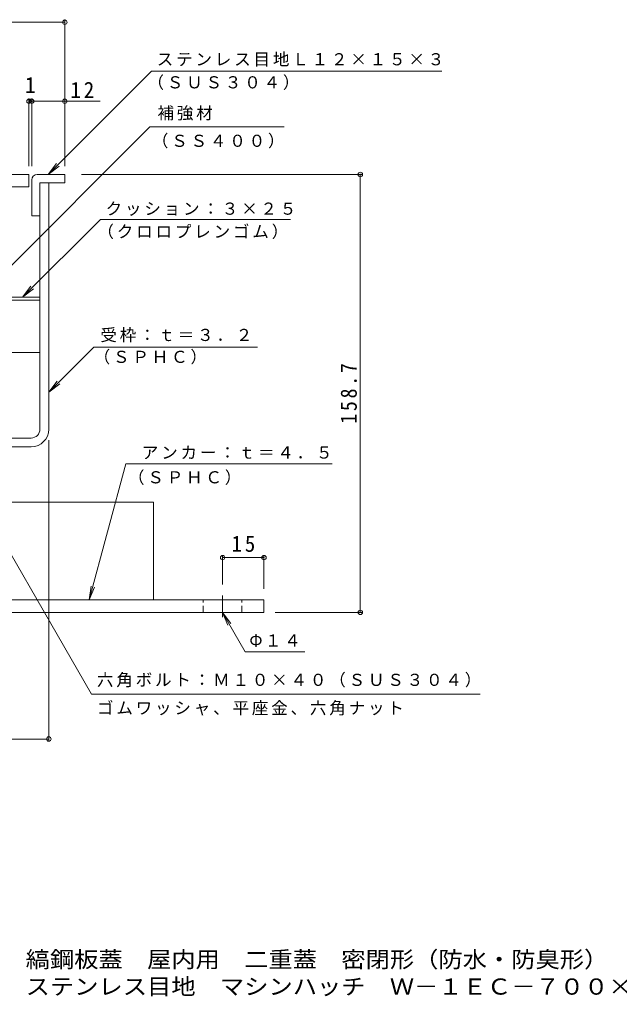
# Model space of a CAD drawing. Units: millimetres on the paper, enlarged 10 times, with parts at other scales. Extents: x -2452 to 2730, y -1962 to 1888.
# Drawn here: x -247 to 840, y -1962 to -192 of the extents above; entities that cross this region are included whole.
import ezdxf
from ezdxf.enums import TextEntityAlignment as Align

# ---------------------------------------------------------------- set-up
doc = ezdxf.new("R2010")
doc.units = ezdxf.units.MM
doc.header["$LTSCALE"] = 10
doc.header["$PDMODE"] = 32
doc.header["$PDSIZE"] = 8
doc.linetypes.add('CHAIN1', pattern=[8, 5, -1, 1, -1])
doc.linetypes.add('DASHED1', pattern=[1.8, 1.2, -0.6])
for name, color, linetype, lineweight in [('D-1', 2, 'Continuous', 9), ('D-2', 3, 'Continuous', 9), ('D-3', 4, 'Continuous', 9), ('D-5', 7, 'Continuous', 9), ('D-6', 6, 'Continuous', 5), ('D-E', 3, 'Continuous', 9), ('D-F', 7, 'Continuous', 9), ('F-5_F-5ﾚｲﾔ', 7, 'Continuous', 9)]:
    doc.layers.add(name, color=color, linetype=linetype, lineweight=lineweight)
doc.styles.add('ＭＳ ゴシック', font='')
doc.styles.get('ＭＳ ゴシック').set_extended_font_data('MS Gothic')

msp = doc.modelspace()

# ---------------------------------------------------------------- linework, layer by layer
at = {"layer": 'D-1'}
for p, q in [((-210.11, -487.73), (-194.11, -487.73)), ((-210.11, -934.24), (-210.11, -487.73)), ((-194.11, -487.73), (-194.11, -934.24)), ((-226.11, -950.24), (-488.1, -950.24)), ((-327.6, -966.24), (-226.11, -966.24))]:
    msp.add_line(p, q, dxfattribs=at)
for radius in [32, 16]:
    msp.add_arc((-226.11, -934.24), radius, 270, 0, dxfattribs=at)
at = {"layer": 'D-2'}
for p, q in [((-230.11, -472.73), (-1995.86, -472.73)), ((-230.11, -472.73), (-230.11, -495.23)), ((-1995.86, -495.23), (-230.11, -495.23))]:
    msp.add_line(p, q, dxfattribs=at)
at = {"layer": 'D-3'}
for p, q in [((-215.11, -472.73), (-165.11, -472.73)), ((-165.11, -472.73), (-165.11, -487.73)), ((-165.11, -487.73), (-210.11, -487.73)), ((-210.11, -487.73), (-210.11, -547.73))]:
    msp.add_line(p, q, dxfattribs=at)
msp.add_lwpolyline([(-225.11, -482.73), (-225.11, -547.73), (-210.11, -547.73)], dxfattribs=at)
msp.add_arc((-215.11, -482.73), 10, 90, 180, dxfattribs=at)
at = {"layer": 'D-5'}
for p, q in [((-7.67, -285.33), (518.17, -285.33)), ((-10.92, -386.49), (-280.11, -655.67)), ((232.64, -386.49), (-10.92, -386.49)), ((-195.07, -472.73), (-175.24, -457.51)), ((-100.69, -554.22), (-241.7, -695.23)), ((-100.69, -554.22), (243.84, -554.22)), ((-241.7, -695.23), (-226.48, -675.39)), ((-241.7, -695.23), (-221.87, -680.01)), ((-112.19, -785.47), (184.15, -785.47)), ((-194.11, -867.38), (-174.27, -852.16)), ((-54.64, -997.24), (-120.69, -1243.74)), ((-54.64, -997.24), (319.39, -997.24)), ((-120.69, -1243.74), (-117.43, -1218.95)), ((-120.69, -1243.74), (-111.13, -1220.64)), ((120.9, -1266.24), (162.01, -1337.45)), ((120.9, -1266.24), (130.47, -1289.33)), ((120.9, -1266.24), (136.12, -1286.07)), ((162.01, -1337.45), (270.06, -1337.45)), ((-116.99, -1414.33), (587.88, -1414.33))]:
    msp.add_line(p, q, dxfattribs=at)
for points in [[(-7.67, -285.33), (-195.07, -472.73), (-179.86, -452.9)], [(-112.19, -785.47), (-194.11, -867.38), (-178.89, -847.54)], [(-116.99, -1414.33), (-352.6, -1006.24), (-337.38, -1026.07)]]:
    msp.add_lwpolyline(points, dxfattribs=at)
at = {"layer": 'D-6'}
for p, q in [((-210.11, -695.23), (-1995.86, -695.23)), ((-210.11, -700.23), (-1995.86, -700.23)), ((-327.6, -795.23), (-210.11, -795.23))]:
    msp.add_line(p, q, dxfattribs=at)
at = {"layer": 'D-E', "linetype": 'CHAIN1'}
msp.add_line((120.9, -1274.97), (120.9, -1235.52), dxfattribs=at)
at = {"layer": 'D-E'}
for p, q in [((-474.1, -1243.74), (195.9, -1243.74)), ((195.9, -1243.74), (195.9, -1266.24)), ((195.9, -1266.24), (-474.1, -1266.24))]:
    msp.add_line(p, q, dxfattribs=at)
at = {"layer": 'D-E', "linetype": 'DASHED1'}
for p, q in [((85.9, -1266.24), (85.9, -1243.74)), ((155.9, -1266.24), (155.9, -1243.74))]:
    msp.add_line(p, q, dxfattribs=at)
at = {"layer": 'D-E'}
msp.add_lwpolyline([(-481.6, -1066.23), (-4.1, -1066.23), (-4.1, -1243.74)], dxfattribs=at)
at = {"layer": 'D-F'}
for p, q in [((-165.11, -457.73), (-165.11, -191.97)), ((-165.11, -196.97), (-1995.86, -196.97)), ((-230.11, -457.73), (-230.11, -335.11)), ((-225.11, -457.73), (-225.11, -335.11)), ((-230.11, -340.11), (-225.11, -340.11)), ((-225.11, -340.11), (-100.75, -340.11)), ((373.53, -472.73), (-135.1, -472.73)), ((370.53, -1266.24), (370.53, -472.73)), ((-194.11, -1498.7), (-194.11, -954.24)), ((120.9, -1163.93), (120.9, -1215.52)), ((120.9, -1166.93), (195.9, -1166.93)), ((195.9, -1163.93), (195.9, -1223.74)), ((373.53, -1266.24), (215.9, -1266.24)), ((-504.03, -1495.7), (-194.11, -1495.7))]:
    msp.add_line(p, q, dxfattribs=at)
for p in [(-165.11, -196.97), (-230.11, -340.11), (-225.11, -340.11), (-165.11, -340.11), (370.53, -472.73), (120.9, -1166.93), (195.9, -1166.93), (370.53, -1266.24), (-194.11, -1495.7)]:
    msp.add_point(p, dxfattribs=at)

# ---------------------------------------------------------------- texts
at = {"layer": 'D-5', "char_height": 21.99, "attachment_point": 7, "style": 'ＭＳ ゴシック'}
for s, insert in [('\\T1.17;ステンレス目地Ｌ１２×１５×３', (1.52, -277.16)), ('\\T1.17;（ＳＵＳ３０４）', (-15.32, -319.6)), ('\\T1.17;補強材', (2.84, -375.01)), ('\\T1.17;（ＳＳ４００）', (-7.36, -425.53)), ('\\T1.17;クッション：３×２５', (-91.14, -547.89)), ('\\T1.17;（クロロプレンゴム）', (-105.96, -589.99)), ('\\T1.17;受枠：ｔ＝３．２', (-100.69, -776.91)), ('\\T1.17;（ＳＰＨＣ）', (-112.86, -817.06)), ('\\T1.17;アンカー：ｔ＝４．５', (-25.61, -988.72)), ('\\T1.17;（ＳＰＨＣ）', (-50.59, -1035.32)), ('\\T1.17;Φ１４', (169.31, -1328.93)), ('\\T1.17;六角ボルト：Ｍ１０×４０（ＳＵＳ３０４）', (-106.85, -1402.31)), ('\\T1.17;ゴムワッシャ、平座金、六角ナット', (-106.85, -1453.14))]:
    msp.add_mtext(s, dxfattribs=dict(at, insert=insert))
at = {"layer": 'D-F', "color": 2, "style": 'ＭＳ ゴシック'}
msp.add_text('1', height=29.33, dxfattribs=at).set_placement((-237.61, -334.11), align=Align.BOTTOM_LEFT)
at = {"layer": 'D-F', "color": 2, "char_height": 29.33, "attachment_point": 7, "style": 'ＭＳ ゴシック'}
for s, insert in [('\\T1.27;\\W0.95;12', (-154.83, -334.11)), ('\\T1.27;\\W0.95;15', (137.15, -1156.93))]:
    msp.add_mtext(s, dxfattribs=dict(at, insert=insert))
at = {"layer": 'D-F', "color": 2, "insert": (364.53, -924.48), "char_height": 29.33, "attachment_point": 7, "rotation": 90, "style": 'ＭＳ ゴシック'}
msp.add_mtext('\\T1.28;\\W0.9;158.7', dxfattribs=at)
at = {"layer": 'F-5_F-5ﾚｲﾔ', "color": 2, "style": 'ＭＳ ゴシック', "width": 1.1}
for s, p in [('１時間遮炎\u3000縞鋼板蓋\u3000屋内用\u3000二重蓋\u3000密閉形（防水・防臭形）', (-500.11, -1918.5)), ('スチール製\u3000ステンレス目地\u3000マシンハッチ\u3000Ｗ－１ＥＣ－７００×１０００－Ｌ', (-500.11, -1967.71))]:
    msp.add_text(s, height=29.33, dxfattribs=at).set_placement(p, align=Align.BOTTOM_LEFT)

doc.saveas('drawing.dxf')
